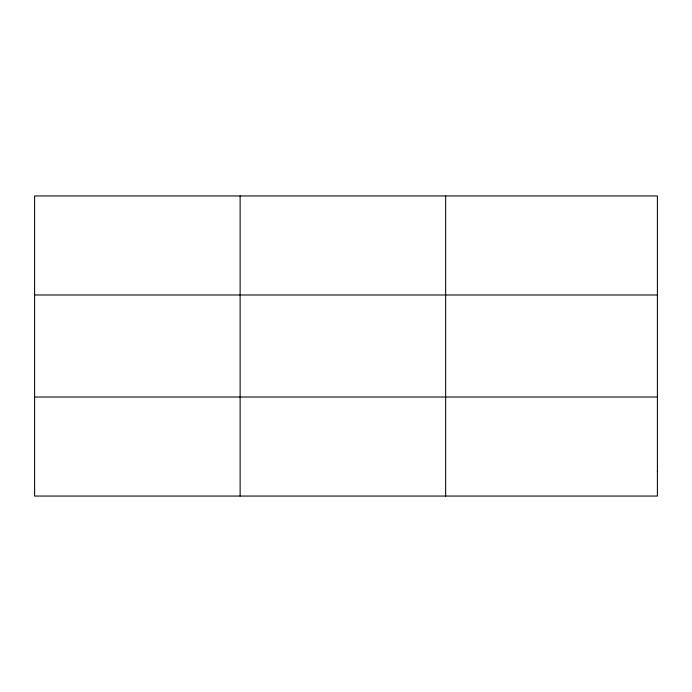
<?xml version="1.0" encoding="UTF-8"?>
<svg xmlns="http://www.w3.org/2000/svg" width="692" height="692" viewBox="0 0 692 692"><rect width="100%" height="100%" fill="white"/><g stroke="black" fill="none" stroke-linecap="round" stroke-linejoin="round"><path stroke-width="1.04" d="M240.124 195.948L240.124 496.052M445.648 195.948L445.648 496.052M34.6 294.982L657.4 294.982M34.6 397.018L657.4 397.018M657.4 471.287L657.4 496.052L34.6 496.052L34.6 195.948L657.4 195.948L657.4 471.287"/></g></svg>
